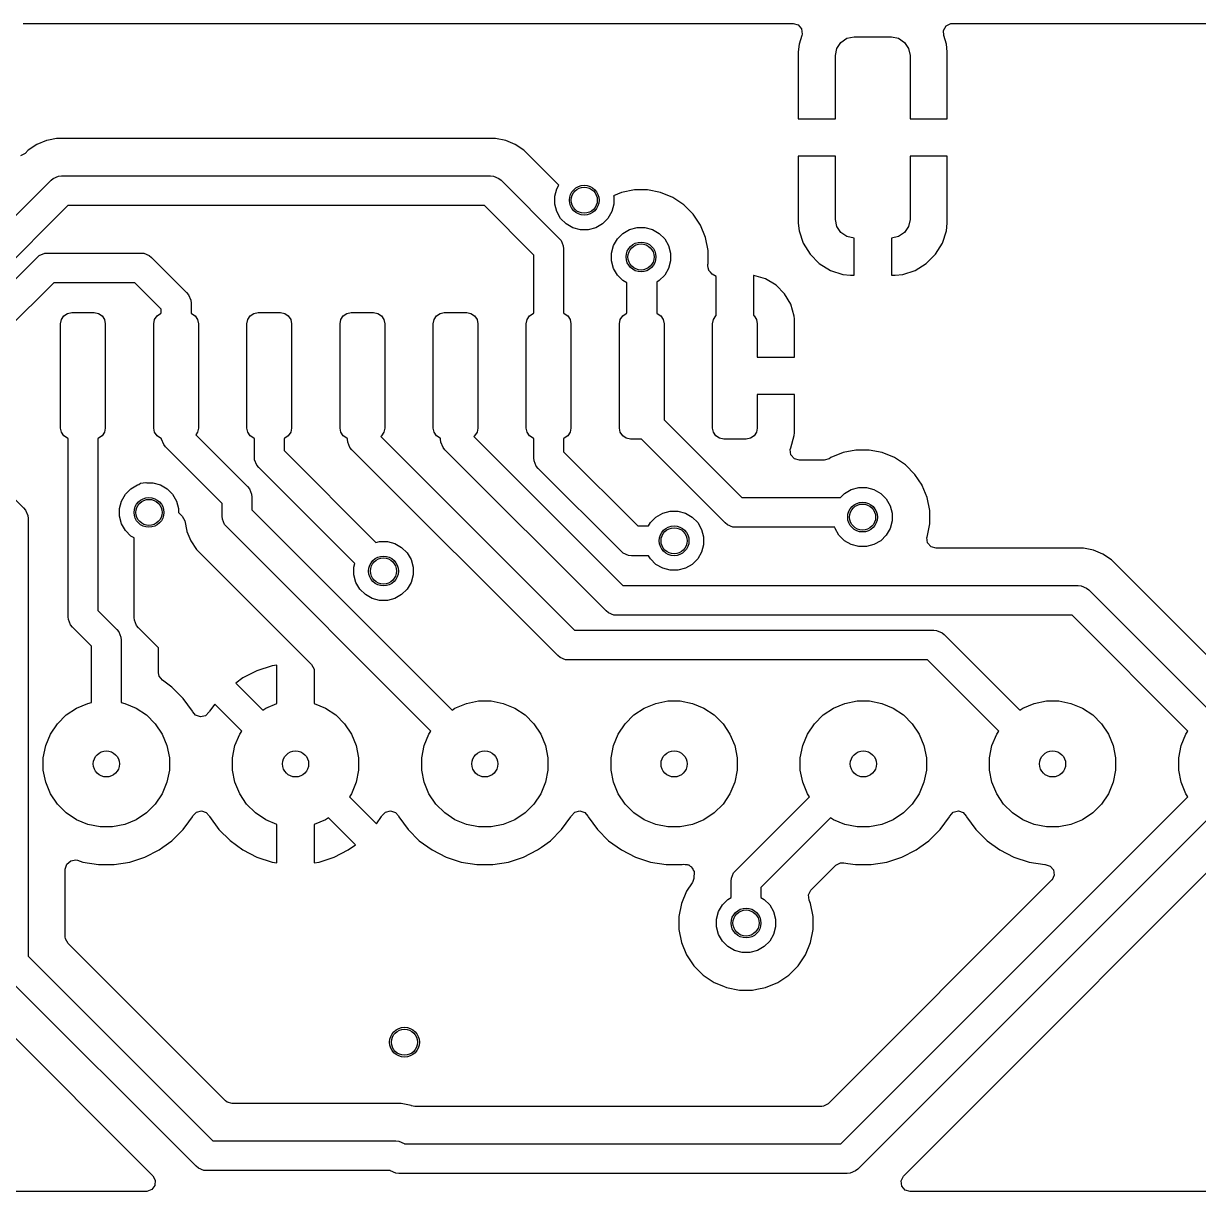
# Model space of a CAD drawing. Extents: x 4.31 to 6.88, y -4.85 to -4.24.
# Drawn here: x 5.899 to 6.52, y -4.854 to -4.237 of the extents above; entities that cross this region are included whole.
import ezdxf

# ---------------------------------------------------------------- set-up
doc = ezdxf.new("R2010")
doc.units = 0
doc.header["$MEASUREMENT"] = 0
doc.layers.add('BLACK', color=7, linetype='CONTINUOUS')

msp = doc.modelspace()

# ---------------------------------------------------------------- linework, layer by layer
at = {"layer": 'BLACK', "linetype": 'CONTINUOUS'}
for p, q in [((5.89852, -4.23669), (5.89938, -4.23661)), ((5.89938, -4.23661), (6.30534, -4.23661)), ((6.30534, -4.23661), (6.30798, -4.23739)), ((6.30798, -4.23739), (6.30978, -4.23947)), ((6.30978, -4.23947), (6.31017, -4.24219)), ((6.38481, -4.24028), (6.38622, -4.23792)), ((6.38491, -4.24303), (6.38481, -4.24028)), ((6.38622, -4.23792), (6.38868, -4.23669)), ((6.38868, -4.23669), (6.38954, -4.23661)), ((6.38954, -4.23661), (6.82103, -4.23661)), ((6.30998, -4.24303), (6.30848, -4.24753)), ((6.31017, -4.24219), (6.30998, -4.24303)), ((6.32851, -4.24978), (6.33064, -4.24658)), ((6.33064, -4.24658), (6.33383, -4.24445)), ((6.33383, -4.24445), (6.3376, -4.2437)), ((6.3376, -4.2437), (6.35728, -4.2437)), ((6.35728, -4.2437), (6.36105, -4.24445)), ((6.36105, -4.24445), (6.36424, -4.24658)), ((6.36424, -4.24658), (6.36638, -4.24978)), ((6.3864, -4.24753), (6.38491, -4.24303)), ((6.30848, -4.24753), (6.30807, -4.25158)), ((6.30807, -4.25158), (6.30807, -4.28701)), ((6.30848, -4.24753), (6.30848, -4.24753)), ((6.32776, -4.25354), (6.32851, -4.24978)), ((6.36638, -4.24978), (6.36713, -4.25354)), ((6.38681, -4.25158), (6.3864, -4.24753)), ((6.38681, -4.28701), (6.38681, -4.25158)), ((6.38681, -4.25158), (6.38681, -4.25158)), ((6.32776, -4.28701), (6.32776, -4.25354)), ((6.36713, -4.25354), (6.36713, -4.28701)), ((6.30807, -4.28701), (6.32776, -4.28701)), ((6.36713, -4.28701), (6.38681, -4.28701)), ((5.90574, -4.30056), (5.90122, -4.30358)), ((5.91076, -4.29848), (5.90574, -4.30056)), ((5.91182, -4.29827), (5.91076, -4.29848)), ((5.91076, -4.29848), (5.91076, -4.29848)), ((5.91609, -4.29742), (5.91182, -4.29827)), ((5.91182, -4.29827), (5.91182, -4.29827)), ((6.14817, -4.29742), (5.91609, -4.29742)), ((5.91609, -4.29742), (5.91609, -4.29742)), ((6.1535, -4.29848), (6.14817, -4.29742)), ((6.14817, -4.29742), (6.14817, -4.29742)), ((6.14817, -4.29742), (6.14817, -4.29742)), ((6.15852, -4.30056), (6.1535, -4.29848)), ((6.1535, -4.29848), (6.1535, -4.29848)), ((6.16304, -4.30358), (6.15852, -4.30056)), ((5.89954, -4.30526), (5.89712, -4.30658)), ((5.90122, -4.30358), (5.89954, -4.30526)), ((6.18154, -4.32208), (6.16304, -4.30358)), ((6.32776, -4.30669), (6.30807, -4.30669)), ((6.30807, -4.30669), (6.30807, -4.34213)), ((6.32776, -4.34016), (6.32776, -4.30669)), ((6.38681, -4.30669), (6.36713, -4.30669)), ((6.36713, -4.30669), (6.36713, -4.34016)), ((6.38681, -4.34212), (6.38681, -4.30669)), ((5.87475, -4.35791), (5.91323, -4.31943)), ((5.91323, -4.31943), (5.91443, -4.31845)), ((5.91443, -4.31845), (5.91727, -4.31728)), ((5.91727, -4.31728), (5.9188, -4.31713)), ((5.9188, -4.31713), (6.14546, -4.31713)), ((6.14546, -4.31713), (6.14699, -4.31728)), ((6.14699, -4.31728), (6.14983, -4.31845)), ((6.14983, -4.31845), (6.15103, -4.31943)), ((6.15103, -4.31943), (6.18175, -4.35016)), ((6.17939, -4.32794), (6.18045, -4.32397)), ((6.18045, -4.32397), (6.18154, -4.32208)), ((6.21466, -4.32591), (6.21053, -4.32762)), ((6.22151, -4.32455), (6.21466, -4.32591)), ((6.21466, -4.32591), (6.21466, -4.32591)), ((6.22849, -4.32455), (6.22151, -4.32455)), ((6.22151, -4.32455), (6.22151, -4.32455)), ((6.23534, -4.32591), (6.22849, -4.32455)), ((6.22849, -4.32455), (6.22849, -4.32455)), ((6.24179, -4.32858), (6.23534, -4.32591)), ((6.23534, -4.32591), (6.23534, -4.32591)), ((5.92206, -4.33287), (5.88358, -4.37136)), ((6.1422, -4.33287), (5.92206, -4.33287)), ((6.16831, -4.35898), (6.1422, -4.33287)), ((6.17939, -4.33206), (6.17939, -4.32794)), ((6.18045, -4.33603), (6.17939, -4.33206)), ((6.21061, -4.33206), (6.20955, -4.33603)), ((6.21053, -4.32762), (6.21061, -4.32794)), ((6.21061, -4.32794), (6.21061, -4.33206)), ((6.2476, -4.33246), (6.24179, -4.32858)), ((6.24179, -4.32858), (6.24179, -4.32858)), ((6.25254, -4.3374), (6.2476, -4.33246)), ((6.2476, -4.33246), (6.2476, -4.33246)), ((6.18251, -4.33959), (6.18045, -4.33603)), ((6.18541, -4.34249), (6.18251, -4.33959)), ((6.20749, -4.33959), (6.20459, -4.34249)), ((6.20955, -4.33603), (6.20749, -4.33959)), ((6.2557, -4.34213), (6.25254, -4.3374)), ((6.25254, -4.3374), (6.25254, -4.3374)), ((6.18897, -4.34455), (6.18541, -4.34249)), ((6.19294, -4.34561), (6.18897, -4.34455)), ((6.19706, -4.34561), (6.19294, -4.34561)), ((6.20103, -4.34455), (6.19706, -4.34561)), ((6.20459, -4.34249), (6.20103, -4.34455)), ((6.21541, -4.34751), (6.21897, -4.34545)), ((6.21897, -4.34545), (6.22294, -4.34439)), ((6.22294, -4.34439), (6.22706, -4.34439)), ((6.22706, -4.34439), (6.23103, -4.34545)), ((6.23103, -4.34545), (6.23459, -4.34751)), ((6.25642, -4.34321), (6.2557, -4.34213)), ((6.25909, -4.34966), (6.25642, -4.34321)), ((6.25642, -4.34321), (6.25642, -4.34321)), ((6.30807, -4.34213), (6.30848, -4.34617)), ((6.32851, -4.34392), (6.32776, -4.34016)), ((6.33064, -4.34712), (6.32851, -4.34392)), ((6.36638, -4.34392), (6.36424, -4.34712)), ((6.36713, -4.34016), (6.36638, -4.34392)), ((6.3864, -4.34617), (6.38681, -4.34213)), ((6.38681, -4.34213), (6.38681, -4.34212)), ((6.18175, -4.35016), (6.18273, -4.35135)), ((6.18273, -4.35135), (6.1839, -4.35419)), ((6.21045, -4.35397), (6.21251, -4.35041)), ((6.21251, -4.35041), (6.21541, -4.34751)), ((6.23459, -4.34751), (6.23749, -4.35041)), ((6.23749, -4.35041), (6.23955, -4.35397)), ((6.26045, -4.35651), (6.25909, -4.34966)), ((6.25909, -4.34966), (6.25909, -4.34966)), ((6.30848, -4.34617), (6.31066, -4.35272)), ((6.33383, -4.34925), (6.33064, -4.34712)), ((6.3376, -4.35), (6.33383, -4.34925)), ((6.3376, -4.36968), (6.3376, -4.35)), ((6.36105, -4.34925), (6.35728, -4.35)), ((6.35728, -4.35), (6.35728, -4.36968)), ((6.36424, -4.34712), (6.36105, -4.34925)), ((6.38423, -4.35272), (6.3864, -4.34617)), ((6.3864, -4.34617), (6.3864, -4.34617)), ((5.90705, -4.35924), (5.90989, -4.35806)), ((5.90989, -4.35806), (5.91142, -4.35791)), ((5.91142, -4.35791), (5.96077, -4.35791)), ((5.96077, -4.35791), (5.9623, -4.35806)), ((5.9623, -4.35806), (5.96514, -4.35924)), ((6.1839, -4.35419), (6.18406, -4.35572)), ((6.18406, -4.35572), (6.18406, -4.38976)), ((6.20939, -4.35794), (6.21045, -4.35397)), ((6.20939, -4.36206), (6.20939, -4.35794)), ((6.23955, -4.35397), (6.24061, -4.35794)), ((6.24061, -4.35794), (6.24061, -4.36206)), ((6.26045, -4.36349), (6.26045, -4.35651)), ((6.26045, -4.35651), (6.26045, -4.35651)), ((6.31066, -4.35272), (6.31066, -4.35272)), ((6.31066, -4.35272), (6.31428, -4.3586)), ((6.3806, -4.3586), (6.38423, -4.35272)), ((6.38423, -4.35272), (6.38423, -4.35272)), ((5.88096, -4.38512), (5.90585, -4.36022)), ((5.90585, -4.36022), (5.90705, -4.35924)), ((5.96514, -4.35924), (5.96634, -4.36022)), ((5.96634, -4.36022), (5.9849, -4.37878)), ((6.16831, -4.38976), (6.16831, -4.35898)), ((6.21045, -4.36603), (6.20939, -4.36206)), ((6.24061, -4.36206), (6.23955, -4.36603)), ((6.26029, -4.36455), (6.26032, -4.36428)), ((6.26055, -4.36575), (6.26029, -4.36455)), ((6.26032, -4.36424), (6.26033, -4.3642)), ((6.26032, -4.36428), (6.26032, -4.36424)), ((6.26033, -4.3642), (6.26037, -4.36391)), ((6.26037, -4.36391), (6.26045, -4.36349)), ((6.31428, -4.3586), (6.31916, -4.36348)), ((6.31916, -4.36348), (6.32503, -4.3671)), ((6.36985, -4.3671), (6.37572, -4.36348)), ((6.37572, -4.36348), (6.3806, -4.3586)), ((6.21251, -4.36959), (6.21045, -4.36603)), ((6.21541, -4.37249), (6.21251, -4.36959)), ((6.23749, -4.36959), (6.23459, -4.37249)), ((6.23955, -4.36603), (6.23749, -4.36959)), ((6.26075, -4.36696), (6.26055, -4.36575)), ((6.26085, -4.36708), (6.26075, -4.36696)), ((6.26089, -4.36723), (6.26085, -4.36708)), ((6.26176, -4.36809), (6.26089, -4.36723)), ((6.26258, -4.36901), (6.26176, -4.36809)), ((6.26476, -4.37037), (6.26258, -4.36901)), ((6.26476, -4.39094), (6.26476, -4.37037)), ((6.28455, -4.3698), (6.28445, -4.36979)), ((6.28445, -4.36979), (6.28445, -4.39094)), ((6.29076, -4.3716), (6.28455, -4.3698)), ((6.28455, -4.3698), (6.28455, -4.3698)), ((6.32503, -4.3671), (6.32503, -4.3671)), ((6.32503, -4.3671), (6.33159, -4.36927)), ((6.33159, -4.36927), (6.33159, -4.36927)), ((6.33159, -4.36927), (6.33563, -4.36968)), ((6.33563, -4.36968), (6.3376, -4.36968)), ((6.3376, -4.36968), (6.3376, -4.36968)), ((6.35728, -4.36968), (6.35925, -4.36968)), ((6.35925, -4.36968), (6.3633, -4.36927)), ((6.35925, -4.36968), (6.35925, -4.36968)), ((6.3633, -4.36927), (6.36985, -4.3671)), ((6.36985, -4.3671), (6.36985, -4.3671)), ((5.91468, -4.37366), (5.88978, -4.39856)), ((5.95751, -4.37366), (5.91468, -4.37366)), ((5.97146, -4.38761), (5.95751, -4.37366)), ((6.21752, -4.37371), (6.21541, -4.37249)), ((6.21752, -4.38976), (6.21752, -4.37371)), ((6.23459, -4.37249), (6.23327, -4.37326)), ((6.23327, -4.37326), (6.23327, -4.38976)), ((6.29632, -4.37489), (6.29076, -4.3716)), ((6.29076, -4.3716), (6.29076, -4.3716)), ((6.30089, -4.37947), (6.29632, -4.37489)), ((6.29632, -4.37489), (6.29632, -4.37489)), ((5.9849, -4.37878), (5.98588, -4.37998)), ((5.98588, -4.37998), (5.98705, -4.38281)), ((5.98705, -4.38281), (5.9872, -4.38435)), ((6.30418, -4.38503), (6.30089, -4.37947)), ((6.30089, -4.37947), (6.30089, -4.37947)), ((5.92195, -4.38982), (5.92421, -4.38937)), ((5.92421, -4.38937), (5.93602, -4.38937)), ((5.93602, -4.38937), (5.93828, -4.38982)), ((5.97146, -4.38976), (5.97146, -4.38761)), ((5.9872, -4.38435), (5.9872, -4.38976)), ((6.02038, -4.38982), (6.02264, -4.38937)), ((6.02264, -4.38937), (6.03445, -4.38937)), ((6.03445, -4.38937), (6.03671, -4.38982)), ((6.06959, -4.38982), (6.07185, -4.38937)), ((6.07185, -4.38937), (6.08366, -4.38937)), ((6.08366, -4.38937), (6.08592, -4.38982)), ((6.1188, -4.38982), (6.12106, -4.38937)), ((6.12106, -4.38937), (6.13287, -4.38937)), ((6.13287, -4.38937), (6.13513, -4.38982)), ((6.30599, -4.39124), (6.30418, -4.38503)), ((6.30418, -4.38503), (6.30418, -4.38503)), ((5.91831, -4.39528), (5.91876, -4.39302)), ((5.91831, -4.45039), (5.91831, -4.39528)), ((5.91876, -4.39302), (5.92004, -4.3911)), ((5.92004, -4.3911), (5.92195, -4.38982)), ((5.93828, -4.38982), (5.9402, -4.3911)), ((5.9402, -4.3911), (5.94148, -4.39302)), ((5.94148, -4.39302), (5.94193, -4.39528)), ((5.94193, -4.39528), (5.94193, -4.45039)), ((5.96752, -4.39528), (5.96797, -4.39302)), ((5.96752, -4.45039), (5.96752, -4.39528)), ((5.96797, -4.39302), (5.96925, -4.3911)), ((5.96925, -4.3911), (5.97117, -4.38982)), ((5.97117, -4.38982), (5.97146, -4.38976)), ((5.9872, -4.38976), (5.9875, -4.38982)), ((5.9875, -4.38982), (5.98941, -4.3911)), ((5.98941, -4.3911), (5.99069, -4.39302)), ((5.99069, -4.39302), (5.99114, -4.39528)), ((5.99114, -4.39528), (5.99114, -4.45039)), ((6.01673, -4.39528), (6.01718, -4.39302)), ((6.01673, -4.45039), (6.01673, -4.39528)), ((6.01718, -4.39302), (6.01846, -4.3911)), ((6.01846, -4.3911), (6.02038, -4.38982)), ((6.03671, -4.38982), (6.03862, -4.3911)), ((6.03862, -4.3911), (6.0399, -4.39302)), ((6.0399, -4.39302), (6.04035, -4.39528)), ((6.04035, -4.39528), (6.04035, -4.45039)), ((6.06594, -4.39528), (6.06639, -4.39302)), ((6.06594, -4.45039), (6.06594, -4.39528)), ((6.06639, -4.39302), (6.06767, -4.3911)), ((6.06767, -4.3911), (6.06959, -4.38982)), ((6.08592, -4.38982), (6.08784, -4.3911)), ((6.08784, -4.3911), (6.08912, -4.39302)), ((6.08912, -4.39302), (6.08957, -4.39528)), ((6.08957, -4.39528), (6.08957, -4.45039)), ((6.11516, -4.39528), (6.11561, -4.39302)), ((6.11516, -4.45039), (6.11516, -4.39528)), ((6.11561, -4.39302), (6.11689, -4.3911)), ((6.11689, -4.3911), (6.1188, -4.38982)), ((6.13513, -4.38982), (6.13705, -4.3911)), ((6.13705, -4.3911), (6.13833, -4.39302)), ((6.13833, -4.39302), (6.13878, -4.39528)), ((6.13878, -4.39528), (6.13878, -4.45039)), ((6.16437, -4.39528), (6.16482, -4.39302)), ((6.16437, -4.45039), (6.16437, -4.39528)), ((6.16482, -4.39302), (6.1661, -4.3911)), ((6.1661, -4.3911), (6.16802, -4.38982)), ((6.16802, -4.38982), (6.16831, -4.38976)), ((6.18406, -4.38976), (6.18435, -4.38982)), ((6.18435, -4.38982), (6.18626, -4.3911)), ((6.18626, -4.3911), (6.18754, -4.39302)), ((6.18754, -4.39302), (6.18799, -4.39528)), ((6.18799, -4.39528), (6.18799, -4.45039)), ((6.21358, -4.39528), (6.21403, -4.39302)), ((6.21358, -4.45039), (6.21358, -4.39528)), ((6.21403, -4.39302), (6.21531, -4.3911)), ((6.21531, -4.3911), (6.21723, -4.38982)), ((6.21723, -4.38982), (6.21752, -4.38976)), ((6.23327, -4.38976), (6.23356, -4.38982)), ((6.23356, -4.38982), (6.23548, -4.3911)), ((6.23548, -4.3911), (6.23676, -4.39302)), ((6.23676, -4.39302), (6.2372, -4.39528)), ((6.2372, -4.39528), (6.2372, -4.44607)), ((6.2628, -4.39528), (6.26324, -4.39302)), ((6.2628, -4.45039), (6.2628, -4.39528)), ((6.26324, -4.39302), (6.26452, -4.3911)), ((6.26452, -4.3911), (6.26476, -4.39094)), ((6.28445, -4.39094), (6.28469, -4.3911)), ((6.28469, -4.3911), (6.28597, -4.39302)), ((6.28597, -4.39302), (6.28642, -4.39528)), ((6.28642, -4.39528), (6.28642, -4.41299)), ((6.3061, -4.39269), (6.30599, -4.39124)), ((6.30599, -4.39124), (6.30599, -4.39124)), ((6.3061, -4.41299), (6.3061, -4.39269)), ((6.3061, -4.39269), (6.3061, -4.39269)), ((6.28642, -4.41299), (6.3061, -4.41299)), ((6.3061, -4.43268), (6.28642, -4.43268)), ((6.28642, -4.43268), (6.28642, -4.45039)), ((6.3061, -4.45298), (6.3061, -4.43268)), ((5.91876, -4.45265), (5.91831, -4.45039)), ((5.94193, -4.45039), (5.94148, -4.45265)), ((5.96797, -4.45265), (5.96752, -4.45039)), ((5.99114, -4.45039), (5.99069, -4.45265)), ((6.01718, -4.45265), (6.01673, -4.45039)), ((6.04035, -4.45039), (6.0399, -4.45265)), ((6.06639, -4.45265), (6.06594, -4.45039)), ((6.08957, -4.45039), (6.08912, -4.45265)), ((6.11561, -4.45265), (6.11516, -4.45039)), ((6.13878, -4.45039), (6.13833, -4.45265)), ((6.16482, -4.45265), (6.16437, -4.45039)), ((6.18799, -4.45039), (6.18754, -4.45265)), ((6.21403, -4.45265), (6.21358, -4.45039)), ((6.2372, -4.44607), (6.27826, -4.48713)), ((6.26324, -4.45265), (6.2628, -4.45039)), ((6.28642, -4.45039), (6.28597, -4.45265)), ((5.85903, -4.4529), (5.89878, -4.49265)), ((5.92004, -4.45457), (5.91876, -4.45265)), ((5.92195, -4.45585), (5.92004, -4.45457)), ((5.92224, -4.45591), (5.92195, -4.45585)), ((5.92224, -4.55012), (5.92224, -4.45591)), ((5.93828, -4.45585), (5.93799, -4.45591)), ((5.93799, -4.45591), (5.93799, -4.54686)), ((5.9402, -4.45457), (5.93828, -4.45585)), ((5.94148, -4.45265), (5.9402, -4.45457)), ((5.96925, -4.45457), (5.96797, -4.45265)), ((5.97117, -4.45585), (5.96925, -4.45457)), ((5.97157, -4.45593), (5.97117, -4.45585)), ((5.97161, -4.45632), (5.97157, -4.45593)), ((5.97278, -4.45916), (5.97161, -4.45632)), ((5.99069, -4.45265), (5.98975, -4.45407)), ((5.98975, -4.45407), (6.01706, -4.48139)), ((6.01846, -4.45457), (6.01718, -4.45265)), ((6.02038, -4.45585), (6.01846, -4.45457)), ((6.02067, -4.45591), (6.02038, -4.45585)), ((6.02067, -4.46561), (6.02067, -4.45591)), ((6.03671, -4.45585), (6.03642, -4.45591)), ((6.03642, -4.45591), (6.03642, -4.46235)), ((6.03862, -4.45457), (6.03671, -4.45585)), ((6.0399, -4.45265), (6.03862, -4.45457)), ((6.06767, -4.45457), (6.06639, -4.45265)), ((6.06959, -4.45585), (6.06767, -4.45457)), ((6.06988, -4.45591), (6.06959, -4.45585)), ((6.06988, -4.4563), (6.06988, -4.45591)), ((6.07003, -4.45784), (6.06988, -4.4563)), ((6.07121, -4.46067), (6.07003, -4.45784)), ((6.08784, -4.45457), (6.08743, -4.45484)), ((6.08743, -4.45484), (6.18984, -4.55724)), ((6.08912, -4.45265), (6.08784, -4.45457)), ((6.11689, -4.45457), (6.11561, -4.45265)), ((6.1188, -4.45585), (6.11689, -4.45457)), ((6.11909, -4.45591), (6.1188, -4.45585)), ((6.11909, -4.4563), (6.11909, -4.45591)), ((6.11925, -4.45784), (6.11909, -4.4563)), ((6.12042, -4.46067), (6.11925, -4.45784)), ((6.13705, -4.45457), (6.13664, -4.45484)), ((6.13664, -4.45484), (6.21543, -4.53362)), ((6.13833, -4.45265), (6.13705, -4.45457)), ((6.1661, -4.45457), (6.16482, -4.45265)), ((6.16802, -4.45585), (6.1661, -4.45457)), ((6.16831, -4.45591), (6.16802, -4.45585)), ((6.16831, -4.46618), (6.16831, -4.45591)), ((6.18435, -4.45585), (6.18406, -4.45591)), ((6.18406, -4.45591), (6.18406, -4.46292)), ((6.18626, -4.45457), (6.18435, -4.45585)), ((6.18754, -4.45265), (6.18626, -4.45457)), ((6.21531, -4.45457), (6.21403, -4.45265)), ((6.21723, -4.45585), (6.21531, -4.45457)), ((6.21949, -4.4563), (6.21723, -4.45585)), ((6.22516, -4.4563), (6.21949, -4.4563)), ((6.26943, -4.50057), (6.22516, -4.4563)), ((6.26452, -4.45457), (6.26324, -4.45265)), ((6.26644, -4.45585), (6.26452, -4.45457)), ((6.2687, -4.4563), (6.26644, -4.45585)), ((6.28051, -4.4563), (6.2687, -4.4563)), ((6.28277, -4.45585), (6.28051, -4.4563)), ((6.28469, -4.45457), (6.28277, -4.45585)), ((6.28597, -4.45265), (6.28469, -4.45457)), ((6.3041, -4.46093), (6.30599, -4.45443)), ((6.30599, -4.45443), (6.3061, -4.45298)), ((6.30599, -4.45443), (6.30599, -4.45443)), ((6.3061, -4.45298), (6.3061, -4.45298)), ((5.97376, -4.46036), (5.97278, -4.45916)), ((6.00362, -4.49022), (5.97376, -4.46036)), ((6.03642, -4.46235), (6.08494, -4.51087)), ((6.07219, -4.46187), (6.07121, -4.46067)), ((6.18101, -4.57069), (6.07219, -4.46187)), ((6.1214, -4.46187), (6.12042, -4.46067)), ((6.2066, -4.54706), (6.1214, -4.46187)), ((6.18406, -4.46292), (6.22326, -4.50213)), ((6.30385, -4.46184), (6.30411, -4.46093)), ((6.30424, -4.46457), (6.30385, -4.46184)), ((6.30411, -4.46093), (6.3041, -4.46093)), ((6.33172, -4.46339), (6.32527, -4.46606)), ((6.33857, -4.46203), (6.33172, -4.46339)), ((6.33172, -4.46339), (6.33172, -4.46339)), ((6.34556, -4.46203), (6.33857, -4.46203)), ((6.33857, -4.46203), (6.33857, -4.46203)), ((6.3524, -4.46339), (6.34556, -4.46203)), ((6.34556, -4.46203), (6.34556, -4.46203)), ((6.35241, -4.46339), (6.3524, -4.46339)), ((6.35886, -4.46606), (6.35241, -4.46339)), ((6.02082, -4.46714), (6.02067, -4.46561)), ((6.022, -4.46998), (6.02082, -4.46714)), ((6.02298, -4.47118), (6.022, -4.46998)), ((6.16846, -4.46772), (6.16831, -4.46618)), ((6.16963, -4.47056), (6.16846, -4.46772)), ((6.30604, -4.46665), (6.30424, -4.46457)), ((6.30868, -4.46742), (6.30604, -4.46665)), ((6.32175, -4.46742), (6.30868, -4.46742)), ((6.32184, -4.46742), (6.32175, -4.46742)), ((6.32447, -4.4666), (6.32184, -4.46742)), ((6.32527, -4.46606), (6.32447, -4.4666)), ((6.32527, -4.46606), (6.32527, -4.46606)), ((6.36466, -4.46994), (6.35886, -4.46606)), ((6.35886, -4.46606), (6.35886, -4.46606)), ((6.3696, -4.47488), (6.36466, -4.46994)), ((6.36466, -4.46994), (6.36466, -4.46994)), ((6.0738, -4.522), (6.02298, -4.47118)), ((6.17061, -4.47175), (6.16963, -4.47056)), ((6.21443, -4.51557), (6.17061, -4.47175)), ((6.37348, -4.48068), (6.3696, -4.47488)), ((6.3696, -4.47488), (6.3696, -4.47488)), ((5.95251, -4.48541), (5.95541, -4.48251)), ((5.95541, -4.48251), (5.95897, -4.48045)), ((5.95897, -4.48045), (5.95967, -4.48026)), ((5.95967, -4.48026), (5.96055, -4.4795)), ((5.96055, -4.4795), (5.96327, -4.47911)), ((5.96327, -4.47911), (5.96388, -4.47939)), ((5.96388, -4.47939), (5.96706, -4.47939)), ((5.96706, -4.47939), (5.97103, -4.48045)), ((5.97103, -4.48045), (5.97459, -4.48251)), ((5.97459, -4.48251), (5.97749, -4.48541)), ((6.01706, -4.48139), (6.01804, -4.48258)), ((6.01804, -4.48258), (6.01804, -4.48258)), ((6.01804, -4.48258), (6.01922, -4.48542)), ((6.33604, -4.48293), (6.34001, -4.48186)), ((6.34001, -4.48186), (6.34412, -4.48186)), ((6.34412, -4.48186), (6.34809, -4.48293)), ((6.37348, -4.48069), (6.37348, -4.48068)), ((6.37615, -4.48714), (6.37348, -4.48069)), ((5.95045, -4.48897), (5.95251, -4.48541)), ((5.97749, -4.48541), (5.97955, -4.48897)), ((6.01922, -4.48542), (6.01937, -4.48695)), ((6.01937, -4.48695), (6.01937, -4.4937)), ((6.27826, -4.48713), (6.33034, -4.48713)), ((6.33034, -4.48713), (6.33248, -4.48498)), ((6.33248, -4.48498), (6.33604, -4.48293)), ((6.34809, -4.48293), (6.35165, -4.48498)), ((6.35165, -4.48498), (6.35456, -4.48789)), ((6.35456, -4.48789), (6.35661, -4.49145)), ((6.37752, -4.49399), (6.37615, -4.48714)), ((6.37615, -4.48714), (6.37615, -4.48714)), ((5.89878, -4.49265), (5.89976, -4.49384)), ((5.89976, -4.49384), (5.90094, -4.49668)), ((5.94939, -4.49294), (5.95045, -4.48897)), ((5.94939, -4.49706), (5.94939, -4.49294)), ((5.97955, -4.48897), (5.98061, -4.49294)), ((5.98061, -4.49294), (5.98061, -4.49507)), ((5.98061, -4.49507), (5.98255, -4.49701)), ((6.00362, -4.49696), (6.00362, -4.49022)), ((6.01937, -4.4937), (6.12513, -4.59946)), ((6.23644, -4.49545), (6.24041, -4.49439)), ((6.24041, -4.49439), (6.24452, -4.49439)), ((6.24452, -4.49439), (6.24849, -4.49545)), ((6.35661, -4.49145), (6.35768, -4.49542)), ((6.37752, -4.50097), (6.37752, -4.49399)), ((6.37752, -4.49399), (6.37752, -4.49399)), ((5.90094, -4.49668), (5.90109, -4.49821)), ((5.90109, -4.49821), (5.90109, -4.7295)), ((5.95045, -4.50103), (5.94939, -4.49706)), ((5.95251, -4.50459), (5.95045, -4.50103)), ((5.98255, -4.49701), (5.98387, -4.49942)), ((5.98387, -4.49942), (5.98388, -4.49951)), ((5.98388, -4.49951), (5.98498, -4.505)), ((6.00377, -4.4985), (6.00362, -4.49696)), ((6.00495, -4.50134), (6.00377, -4.4985)), ((6.22898, -4.50213), (6.22997, -4.50041)), ((6.22997, -4.50041), (6.23288, -4.49751)), ((6.23288, -4.49751), (6.23644, -4.49545)), ((6.24849, -4.49545), (6.25205, -4.49751)), ((6.25205, -4.49751), (6.25496, -4.50041)), ((6.25496, -4.50041), (6.25702, -4.50397)), ((6.27063, -4.50155), (6.26943, -4.50057)), ((6.35768, -4.49953), (6.35661, -4.5035)), ((6.35768, -4.49542), (6.35768, -4.49953)), ((6.37611, -4.50805), (6.37752, -4.50097)), ((6.37752, -4.50097), (6.37752, -4.50097)), ((5.95541, -4.50749), (5.95251, -4.50459)), ((5.95713, -4.50848), (5.95541, -4.50749)), ((5.98498, -4.505), (5.98498, -4.50501)), ((5.98498, -4.50501), (5.98706, -4.51002)), ((6.00593, -4.50253), (6.00495, -4.50134)), ((6.114, -4.6106), (6.00593, -4.50253)), ((6.22326, -4.50213), (6.22898, -4.50213)), ((6.25702, -4.50397), (6.25808, -4.50794)), ((6.27346, -4.50272), (6.27063, -4.50155)), ((6.275, -4.50287), (6.27346, -4.50272)), ((6.32735, -4.50287), (6.275, -4.50287)), ((6.32751, -4.5035), (6.32735, -4.50287)), ((6.32957, -4.50707), (6.32751, -4.5035)), ((6.33248, -4.50997), (6.32957, -4.50707)), ((6.35456, -4.50707), (6.35165, -4.50997)), ((6.35661, -4.5035), (6.35456, -4.50707)), ((5.95713, -4.55046), (5.95713, -4.50848)), ((5.98706, -4.51002), (5.99007, -4.51454)), ((6.08494, -4.51087), (6.08685, -4.51036)), ((6.08685, -4.51036), (6.09096, -4.51036)), ((6.09096, -4.51036), (6.09493, -4.51142)), ((6.09493, -4.51142), (6.09849, -4.51347)), ((6.09849, -4.51347), (6.1014, -4.51638)), ((6.25808, -4.51206), (6.25702, -4.51603)), ((6.25808, -4.50794), (6.25808, -4.51206)), ((6.33604, -4.51203), (6.33248, -4.50997)), ((6.34001, -4.51309), (6.33604, -4.51203)), ((6.34412, -4.51309), (6.34001, -4.51309)), ((6.34809, -4.51203), (6.34412, -4.51309)), ((6.35165, -4.50997), (6.34809, -4.51203)), ((6.37605, -4.50834), (6.37612, -4.50806)), ((6.37645, -4.51106), (6.37605, -4.50834)), ((6.37612, -4.50806), (6.37611, -4.50805)), ((6.37825, -4.51314), (6.37645, -4.51106)), ((6.38089, -4.51392), (6.37825, -4.51314)), ((5.99007, -4.51454), (5.99007, -4.51454)), ((5.99007, -4.51454), (6.05088, -4.57535)), ((6.1014, -4.51638), (6.10345, -4.51994)), ((6.10345, -4.51994), (6.10452, -4.52391)), ((6.21563, -4.51655), (6.21443, -4.51557)), ((6.21846, -4.51772), (6.21563, -4.51655)), ((6.22, -4.51787), (6.21846, -4.51772)), ((6.22898, -4.51787), (6.22, -4.51787)), ((6.22997, -4.51959), (6.22898, -4.51787)), ((6.23288, -4.52249), (6.22997, -4.51959)), ((6.25496, -4.51959), (6.25205, -4.52249)), ((6.25702, -4.51603), (6.25496, -4.51959)), ((6.45875, -4.51392), (6.38089, -4.51392)), ((6.46408, -4.51498), (6.45875, -4.51392)), ((6.45875, -4.51392), (6.45875, -4.51392)), ((6.45875, -4.51392), (6.45875, -4.51392)), ((6.46909, -4.51706), (6.46408, -4.51498)), ((6.46408, -4.51498), (6.46408, -4.51498)), ((6.47361, -4.52007), (6.46909, -4.51706)), ((6.07329, -4.52391), (6.0738, -4.522)), ((6.07329, -4.52802), (6.07329, -4.52391)), ((6.10452, -4.52391), (6.10452, -4.52802)), ((6.23644, -4.52455), (6.23288, -4.52249)), ((6.24041, -4.52561), (6.23644, -4.52455)), ((6.24452, -4.52561), (6.24041, -4.52561)), ((6.24849, -4.52455), (6.24452, -4.52561)), ((6.25205, -4.52249), (6.24849, -4.52455)), ((6.52791, -4.57437), (6.47361, -4.52007)), ((6.47361, -4.52007), (6.47361, -4.52007)), ((6.07435, -4.532), (6.07329, -4.52802)), ((6.07641, -4.53556), (6.07435, -4.532)), ((6.10345, -4.532), (6.1014, -4.53556)), ((6.10452, -4.52802), (6.10345, -4.532)), ((6.07932, -4.53846), (6.07641, -4.53556)), ((6.08288, -4.54052), (6.07932, -4.53846)), ((6.09849, -4.53846), (6.09493, -4.54052)), ((6.1014, -4.53556), (6.09849, -4.53846)), ((6.21543, -4.53362), (6.45603, -4.53362)), ((6.45603, -4.53362), (6.45757, -4.53377)), ((6.45757, -4.53377), (6.46041, -4.53495)), ((6.46041, -4.53495), (6.4616, -4.53593)), ((6.4616, -4.53593), (6.52513, -4.59946)), ((6.08685, -4.54158), (6.08288, -4.54052)), ((6.09096, -4.54158), (6.08685, -4.54158)), ((6.09493, -4.54052), (6.09096, -4.54158)), ((5.9224, -4.55165), (5.92224, -4.55012)), ((5.93799, -4.54686), (5.94803, -4.5569)), ((5.95728, -4.552), (5.95713, -4.55046)), ((6.20779, -4.54804), (6.2066, -4.54706)), ((6.21063, -4.54922), (6.20779, -4.54804)), ((6.21217, -4.54937), (6.21063, -4.54922)), ((6.45277, -4.54937), (6.21217, -4.54937)), ((6.514, -4.6106), (6.45277, -4.54937)), ((5.92357, -4.55449), (5.9224, -4.55165)), ((5.92455, -4.55569), (5.92357, -4.55449)), ((5.93459, -4.56573), (5.92455, -4.55569)), ((5.94803, -4.5569), (5.94901, -4.55809)), ((5.95845, -4.55484), (5.95728, -4.552)), ((5.95943, -4.55603), (5.95845, -4.55484)), ((5.97005, -4.56665), (5.95943, -4.55603)), ((5.94901, -4.55809), (5.95019, -4.56093)), ((5.95019, -4.56093), (5.95034, -4.56247)), ((5.95034, -4.56247), (5.95034, -4.59554)), ((6.18984, -4.55724), (6.37965, -4.55724)), ((6.37965, -4.55724), (6.38119, -4.5574)), ((6.38119, -4.5574), (6.38403, -4.55857)), ((6.38403, -4.55857), (6.38522, -4.55955)), ((6.38522, -4.55955), (6.42513, -4.59946)), ((5.93459, -4.59554), (5.93459, -4.56573)), ((5.97005, -4.57976), (5.97005, -4.56665)), ((6.03262, -4.57568), (6.03002, -4.57609)), ((6.03262, -4.59596), (6.03262, -4.57568)), ((6.03262, -4.57568), (6.03262, -4.57568)), ((6.05088, -4.57535), (6.0522, -4.57776)), ((6.1822, -4.57167), (6.18101, -4.57069)), ((6.18504, -4.57284), (6.1822, -4.57167)), ((6.18657, -4.57299), (6.18504, -4.57284)), ((6.37639, -4.57299), (6.18657, -4.57299)), ((6.414, -4.6106), (6.37639, -4.57299)), ((5.97038, -4.58153), (5.97005, -4.57976)), ((5.97206, -4.58371), (5.97038, -4.58153)), ((6.02206, -4.57868), (6.01461, -4.58247)), ((6.03002, -4.57609), (6.02206, -4.57868)), ((6.0522, -4.57776), (6.05231, -4.5788)), ((6.05231, -4.5788), (6.05231, -4.59596)), ((5.9771, -4.58738), (5.97206, -4.58371)), ((5.98302, -4.59329), (5.9771, -4.58738)), ((5.9771, -4.58738), (5.9771, -4.58738)), ((6.01461, -4.58247), (6.01087, -4.58519)), ((6.01087, -4.58519), (6.02513, -4.59946)), ((5.98794, -4.60006), (5.98302, -4.59329)), ((5.92124, -4.60206), (5.92669, -4.59842)), ((5.92669, -4.59842), (5.93275, -4.59591)), ((5.93275, -4.59591), (5.93459, -4.59554)), ((5.95034, -4.59554), (5.95218, -4.59591)), ((5.95218, -4.59591), (5.95824, -4.59842)), ((5.95824, -4.59842), (5.9637, -4.60206)), ((5.98813, -4.60043), (5.98794, -4.60006)), ((5.98794, -4.60006), (5.98794, -4.60006)), ((5.98794, -4.60006), (5.98794, -4.60006)), ((5.98966, -4.6022), (5.98813, -4.60043)), ((5.99683, -4.60043), (5.99494, -4.60243)), ((5.99701, -4.60007), (5.99683, -4.60043)), ((5.99973, -4.59633), (5.99701, -4.60007)), ((6.014, -4.6106), (5.99973, -4.59633)), ((6.02513, -4.59946), (6.02669, -4.59842)), ((6.02669, -4.59842), (6.03262, -4.59596)), ((6.05231, -4.59596), (6.05824, -4.59842)), ((6.05824, -4.59842), (6.0637, -4.60206)), ((6.12513, -4.59946), (6.12669, -4.59842)), ((6.12669, -4.59842), (6.13275, -4.59591)), ((6.13275, -4.59591), (6.13919, -4.59463)), ((6.13919, -4.59463), (6.14575, -4.59463)), ((6.14575, -4.59463), (6.15218, -4.59591)), ((6.15218, -4.59591), (6.15824, -4.59842)), ((6.15824, -4.59842), (6.1637, -4.60206)), ((6.22124, -4.60206), (6.22669, -4.59842)), ((6.22669, -4.59842), (6.23275, -4.59591)), ((6.23275, -4.59591), (6.23919, -4.59463)), ((6.23919, -4.59463), (6.24575, -4.59463)), ((6.24575, -4.59463), (6.25218, -4.59591)), ((6.25218, -4.59591), (6.25824, -4.59842)), ((6.25824, -4.59842), (6.2637, -4.60206)), ((6.32124, -4.60206), (6.32669, -4.59842)), ((6.32669, -4.59842), (6.33275, -4.59591)), ((6.33275, -4.59591), (6.33919, -4.59463)), ((6.33919, -4.59463), (6.34575, -4.59463)), ((6.34575, -4.59463), (6.35218, -4.59591)), ((6.35218, -4.59591), (6.35824, -4.59842)), ((6.35824, -4.59842), (6.3637, -4.60206)), ((6.42513, -4.59946), (6.42669, -4.59842)), ((6.42669, -4.59842), (6.43275, -4.59591)), ((6.43275, -4.59591), (6.43919, -4.59463)), ((6.43919, -4.59463), (6.44575, -4.59463)), ((6.44575, -4.59463), (6.45218, -4.59591)), ((6.45218, -4.59591), (6.45824, -4.59842)), ((6.45824, -4.59842), (6.4637, -4.60206)), ((5.91295, -4.61216), (5.9166, -4.6067)), ((5.9166, -4.6067), (5.92124, -4.60206)), ((5.9637, -4.60206), (5.96833, -4.6067)), ((5.96833, -4.6067), (5.97198, -4.61216)), ((5.99227, -4.60309), (5.98966, -4.6022)), ((5.99494, -4.60243), (5.99227, -4.60309)), ((6.0637, -4.60206), (6.06834, -4.6067)), ((6.06834, -4.6067), (6.07198, -4.61216)), ((6.1637, -4.60206), (6.16833, -4.6067)), ((6.16833, -4.6067), (6.17198, -4.61216)), ((6.21295, -4.61216), (6.2166, -4.6067)), ((6.2166, -4.6067), (6.22124, -4.60206)), ((6.2637, -4.60206), (6.26833, -4.6067)), ((6.26833, -4.6067), (6.27198, -4.61216)), ((6.31295, -4.61216), (6.3166, -4.6067)), ((6.3166, -4.6067), (6.32124, -4.60206)), ((6.3637, -4.60206), (6.36834, -4.6067)), ((6.36834, -4.6067), (6.37198, -4.61216)), ((6.4637, -4.60206), (6.46833, -4.6067)), ((6.46833, -4.6067), (6.47198, -4.61216)), ((5.91044, -4.61822), (5.91295, -4.61216)), ((5.97198, -4.61216), (5.97449, -4.61822)), ((6.01044, -4.61822), (6.01295, -4.61216)), ((6.01295, -4.61216), (6.014, -4.6106)), ((6.07198, -4.61216), (6.07449, -4.61822)), ((6.11044, -4.61822), (6.11295, -4.61216)), ((6.11295, -4.61216), (6.114, -4.6106)), ((6.17198, -4.61216), (6.17449, -4.61822)), ((6.21044, -4.61822), (6.21295, -4.61216)), ((6.27198, -4.61216), (6.27449, -4.61822)), ((6.31044, -4.61822), (6.31295, -4.61216)), ((6.37198, -4.61216), (6.37449, -4.61822)), ((6.41044, -4.61822), (6.41295, -4.61216)), ((6.41295, -4.61216), (6.414, -4.6106)), ((6.47198, -4.61216), (6.47449, -4.61822)), ((6.51044, -4.61822), (6.51295, -4.61216)), ((6.51295, -4.61216), (6.514, -4.6106)), ((5.90916, -4.62465), (5.91044, -4.61822)), ((5.97449, -4.61822), (5.97577, -4.62465)), ((6.00916, -4.62465), (6.01044, -4.61822)), ((6.07449, -4.61822), (6.07577, -4.62465)), ((6.10916, -4.62465), (6.11044, -4.61822)), ((6.17449, -4.61822), (6.17577, -4.62465)), ((6.20916, -4.62465), (6.21044, -4.61822)), ((6.27449, -4.61822), (6.27577, -4.62465)), ((6.30916, -4.62465), (6.31044, -4.61822)), ((6.37449, -4.61822), (6.37577, -4.62465)), ((6.40916, -4.62465), (6.41044, -4.61822)), ((6.47449, -4.61822), (6.47577, -4.62465)), ((6.50916, -4.62465), (6.51044, -4.61822)), ((5.90916, -4.63121), (5.90916, -4.62465)), ((5.97577, -4.62465), (5.97577, -4.63121)), ((6.00916, -4.63121), (6.00916, -4.62465)), ((6.07577, -4.62465), (6.07577, -4.63121)), ((6.10916, -4.63121), (6.10916, -4.62465)), ((6.17577, -4.62465), (6.17577, -4.63121)), ((6.20916, -4.63121), (6.20916, -4.62465)), ((6.27577, -4.62465), (6.27577, -4.63121)), ((6.30916, -4.63121), (6.30916, -4.62465)), ((6.37577, -4.62465), (6.37577, -4.63121)), ((6.40916, -4.63121), (6.40916, -4.62465)), ((6.47577, -4.62465), (6.47577, -4.63121)), ((6.50916, -4.63121), (6.50916, -4.62465)), ((5.91044, -4.63765), (5.90916, -4.63121)), ((5.97577, -4.63121), (5.97449, -4.63765)), ((6.01044, -4.63765), (6.00916, -4.63121)), ((6.07577, -4.63121), (6.07449, -4.63765)), ((6.11044, -4.63765), (6.10916, -4.63121)), ((6.17577, -4.63121), (6.17449, -4.63765)), ((6.21044, -4.63765), (6.20916, -4.63121)), ((6.27577, -4.63121), (6.27449, -4.63765)), ((6.31044, -4.63765), (6.30916, -4.63121)), ((6.37577, -4.63121), (6.37449, -4.63765)), ((6.41044, -4.63765), (6.40916, -4.63121)), ((6.47577, -4.63121), (6.47449, -4.63765)), ((6.51044, -4.63765), (6.50916, -4.63121)), ((5.91295, -4.64371), (5.91044, -4.63765)), ((5.97449, -4.63765), (5.97198, -4.64371)), ((6.01295, -4.64371), (6.01044, -4.63765)), ((6.07449, -4.63765), (6.07198, -4.64371)), ((6.11295, -4.64371), (6.11044, -4.63765)), ((6.17449, -4.63765), (6.17198, -4.64371)), ((6.21295, -4.64371), (6.21044, -4.63765)), ((6.27449, -4.63765), (6.27198, -4.64371)), ((6.31295, -4.64371), (6.31044, -4.63765)), ((6.37449, -4.63765), (6.37198, -4.64371)), ((6.41295, -4.64371), (6.41044, -4.63765)), ((6.47449, -4.63765), (6.47198, -4.64371)), ((6.51295, -4.64371), (6.51044, -4.63765)), ((5.9166, -4.64916), (5.91295, -4.64371)), ((5.97198, -4.64371), (5.96833, -4.64916)), ((6.0166, -4.64916), (6.01295, -4.64371)), ((6.07198, -4.64371), (6.07094, -4.64527)), ((6.1166, -4.64916), (6.11295, -4.64371)), ((6.17198, -4.64371), (6.16833, -4.64916)), ((6.2166, -4.64916), (6.21295, -4.64371)), ((6.27198, -4.64371), (6.26833, -4.64916)), ((6.314, -4.64527), (6.31295, -4.64371)), ((6.37198, -4.64371), (6.36834, -4.64916)), ((6.4166, -4.64916), (6.41295, -4.64371)), ((6.47198, -4.64371), (6.46833, -4.64916)), ((6.514, -4.64527), (6.51295, -4.64371)), ((5.92124, -4.6538), (5.9166, -4.64916)), ((5.96833, -4.64916), (5.9637, -4.6538)), ((6.02124, -4.6538), (6.0166, -4.64916)), ((6.07094, -4.64527), (6.0852, -4.65953)), ((6.12124, -4.6538), (6.1166, -4.64916)), ((6.16833, -4.64916), (6.1637, -4.6538)), ((6.22124, -4.6538), (6.2166, -4.64916)), ((6.26833, -4.64916), (6.2637, -4.6538)), ((6.27491, -4.68435), (6.314, -4.64527)), ((6.33064, -4.82862), (6.514, -4.64527)), ((6.36834, -4.64916), (6.3637, -4.6538)), ((6.42124, -4.6538), (6.4166, -4.64916)), ((6.46833, -4.64916), (6.4637, -4.6538)), ((5.92669, -4.65744), (5.92124, -4.6538)), ((5.9637, -4.6538), (5.95824, -4.65744)), ((5.98601, -4.65845), (5.98794, -4.6558)), ((5.98794, -4.6558), (5.98813, -4.65543)), ((5.98813, -4.65543), (5.99002, -4.65343)), ((5.99002, -4.65343), (5.99269, -4.65277)), ((5.99269, -4.65277), (5.99529, -4.65366)), ((5.99529, -4.65366), (5.99683, -4.65543)), ((5.99683, -4.65543), (5.99701, -4.65579)), ((5.99701, -4.65579), (6.00193, -4.66256)), ((6.02669, -4.65744), (6.02124, -4.6538)), ((6.0598, -4.6564), (6.05824, -4.65744)), ((6.07407, -4.67067), (6.0598, -4.6564)), ((6.0852, -4.65953), (6.08792, -4.65579)), ((6.08792, -4.65579), (6.08811, -4.65543)), ((6.08811, -4.65543), (6.08999, -4.65343)), ((6.08999, -4.65343), (6.09266, -4.65277)), ((6.09266, -4.65277), (6.09527, -4.65366)), ((6.09527, -4.65366), (6.09681, -4.65543)), ((6.09681, -4.65543), (6.09699, -4.6558)), ((6.09699, -4.6558), (6.10191, -4.66257)), ((6.12669, -4.65744), (6.12124, -4.6538)), ((6.1637, -4.6538), (6.15824, -4.65744)), ((6.18302, -4.66257), (6.18794, -4.6558)), ((6.18794, -4.6558), (6.18812, -4.65545)), ((6.18794, -4.6558), (6.18794, -4.6558)), ((6.18794, -4.6558), (6.18794, -4.6558)), ((6.18812, -4.65545), (6.19001, -4.65345)), ((6.19001, -4.65345), (6.19268, -4.65279)), ((6.19268, -4.65279), (6.19528, -4.65368)), ((6.19528, -4.65368), (6.19682, -4.65545)), ((6.19682, -4.65545), (6.19699, -4.6558)), ((6.19699, -4.6558), (6.20191, -4.66257)), ((6.22669, -4.65744), (6.22124, -4.6538)), ((6.2637, -4.6538), (6.25824, -4.65744)), ((6.32513, -4.6564), (6.28835, -4.69318)), ((6.32669, -4.65744), (6.32513, -4.6564)), ((6.52513, -4.6564), (6.33947, -4.84206)), ((6.3637, -4.6538), (6.35824, -4.65744)), ((6.38302, -4.66257), (6.38794, -4.6558)), ((6.38794, -4.6558), (6.38812, -4.65545)), ((6.38794, -4.6558), (6.38794, -4.6558)), ((6.38794, -4.6558), (6.38794, -4.6558)), ((6.38812, -4.65545), (6.39001, -4.65345)), ((6.39001, -4.65345), (6.39268, -4.65279)), ((6.39268, -4.65279), (6.39528, -4.65368)), ((6.39528, -4.65368), (6.39682, -4.65545)), ((6.39682, -4.65545), (6.39699, -4.6558)), ((6.39699, -4.6558), (6.40191, -4.66257)), ((6.42669, -4.65744), (6.42124, -4.6538)), ((6.4637, -4.6538), (6.45824, -4.65744)), ((5.93275, -4.65995), (5.92669, -4.65744)), ((5.93919, -4.66123), (5.93275, -4.65995)), ((5.94575, -4.66123), (5.93919, -4.66123)), ((5.95218, -4.65995), (5.94575, -4.66123)), ((5.95824, -4.65744), (5.95218, -4.65995)), ((5.9771, -4.66849), (5.98302, -4.66257)), ((5.98302, -4.66257), (5.98601, -4.65845)), ((5.98302, -4.66257), (5.98302, -4.66257)), ((5.98302, -4.66257), (5.98302, -4.66257)), ((6.00193, -4.66256), (6.00193, -4.66256)), ((6.00193, -4.66256), (6.00784, -4.66847)), ((6.03262, -4.6599), (6.02669, -4.65744)), ((6.03262, -4.68018), (6.03262, -4.6599)), ((6.05824, -4.65744), (6.05231, -4.6599)), ((6.05231, -4.6599), (6.05231, -4.68018)), ((6.10191, -4.66257), (6.10783, -4.66849)), ((6.13275, -4.65995), (6.12669, -4.65744)), ((6.13919, -4.66123), (6.13275, -4.65995)), ((6.14575, -4.66123), (6.13919, -4.66123)), ((6.15218, -4.65995), (6.14575, -4.66123)), ((6.15824, -4.65744), (6.15218, -4.65995)), ((6.1771, -4.66849), (6.18302, -4.66257)), ((6.18302, -4.66257), (6.18302, -4.66257)), ((6.18302, -4.66257), (6.18302, -4.66257)), ((6.20191, -4.66257), (6.20783, -4.66849)), ((6.23275, -4.65995), (6.22669, -4.65744)), ((6.23919, -4.66123), (6.23275, -4.65995)), ((6.24575, -4.66123), (6.23919, -4.66123)), ((6.25218, -4.65995), (6.24575, -4.66123)), ((6.25824, -4.65744), (6.25218, -4.65995)), ((6.33275, -4.65995), (6.32669, -4.65744)), ((6.33919, -4.66123), (6.33275, -4.65995)), ((6.34575, -4.66123), (6.33919, -4.66123)), ((6.35218, -4.65995), (6.34575, -4.66123)), ((6.35824, -4.65744), (6.35218, -4.65995)), ((6.3771, -4.66849), (6.38302, -4.66257)), ((6.38302, -4.66257), (6.38302, -4.66257)), ((6.38302, -4.66257), (6.38302, -4.66257)), ((6.40191, -4.66257), (6.40783, -4.66849)), ((6.43275, -4.65995), (6.42669, -4.65744)), ((6.43919, -4.66123), (6.43275, -4.65995)), ((6.44575, -4.66123), (6.43919, -4.66123)), ((6.45218, -4.65995), (6.44575, -4.66123)), ((6.45824, -4.65744), (6.45218, -4.65995)), ((5.97234, -4.67194), (5.9771, -4.66849)), ((5.9771, -4.66849), (5.9771, -4.66849)), ((5.9771, -4.66849), (5.9771, -4.66849)), ((6.00784, -4.66847), (6.00784, -4.66847)), ((6.00784, -4.66847), (6.01461, -4.67339)), ((6.10783, -4.66849), (6.1146, -4.67341)), ((6.17234, -4.67194), (6.1771, -4.66849)), ((6.1771, -4.66849), (6.1771, -4.66849)), ((6.1771, -4.66849), (6.1771, -4.66849)), ((6.20783, -4.66849), (6.2146, -4.67341)), ((6.37234, -4.67194), (6.3771, -4.66849)), ((6.3771, -4.66849), (6.3771, -4.66849)), ((6.3771, -4.66849), (6.3771, -4.66849)), ((6.40783, -4.66849), (6.4146, -4.67341)), ((5.96288, -4.6772), (5.97033, -4.67341)), ((5.97033, -4.67341), (5.97234, -4.67194)), ((6.01461, -4.67339), (6.02206, -4.67719)), ((6.06287, -4.67719), (6.07032, -4.67339)), ((6.07032, -4.67339), (6.07407, -4.67067)), ((6.1146, -4.67341), (6.1146, -4.67341)), ((6.1146, -4.67341), (6.1146, -4.67341)), ((6.1146, -4.67341), (6.12206, -4.6772)), ((6.16288, -4.6772), (6.17033, -4.67341)), ((6.17033, -4.67341), (6.17234, -4.67194)), ((6.2146, -4.67341), (6.2146, -4.67341)), ((6.2146, -4.67341), (6.2146, -4.67341)), ((6.2146, -4.67341), (6.22206, -4.6772)), ((6.36288, -4.6772), (6.37033, -4.67341)), ((6.37033, -4.67341), (6.37234, -4.67194)), ((6.4146, -4.67341), (6.4146, -4.67341)), ((6.4146, -4.67341), (6.4146, -4.67341)), ((6.4146, -4.67341), (6.42206, -4.6772)), ((5.92079, -4.68351), (5.92157, -4.68087)), ((5.92157, -4.68087), (5.92365, -4.67907)), ((5.92365, -4.67907), (5.92637, -4.67868)), ((5.92637, -4.67868), (5.92718, -4.67887)), ((5.92718, -4.67887), (5.93002, -4.67979)), ((5.93002, -4.67979), (5.93828, -4.6811)), ((5.93828, -4.6811), (5.93828, -4.6811)), ((5.93828, -4.6811), (5.94665, -4.6811)), ((5.94665, -4.6811), (5.95492, -4.67979)), ((5.94665, -4.6811), (5.94665, -4.6811)), ((5.95492, -4.67979), (5.96288, -4.6772)), ((6.02206, -4.67719), (6.03002, -4.67977)), ((6.03002, -4.67977), (6.03262, -4.68018)), ((6.05231, -4.68018), (6.05491, -4.67977)), ((6.05491, -4.67977), (6.06287, -4.67719)), ((6.05491, -4.67977), (6.05491, -4.67977)), ((6.12206, -4.6772), (6.13002, -4.67979)), ((6.13002, -4.67979), (6.13828, -4.6811)), ((6.13828, -4.6811), (6.13828, -4.6811)), ((6.13828, -4.6811), (6.14665, -4.6811)), ((6.14665, -4.6811), (6.15492, -4.67979)), ((6.14665, -4.6811), (6.14665, -4.6811)), ((6.15492, -4.67979), (6.16288, -4.6772)), ((6.22206, -4.6772), (6.23002, -4.67979)), ((6.23002, -4.67979), (6.23828, -4.6811)), ((6.23828, -4.6811), (6.23828, -4.6811)), ((6.23828, -4.6811), (6.24665, -4.6811)), ((6.24665, -4.6811), (6.24744, -4.68098)), ((6.24665, -4.6811), (6.24665, -4.6811)), ((6.24744, -4.68098), (6.24837, -4.6811)), ((6.24837, -4.6811), (6.2493, -4.68104)), ((6.2493, -4.68104), (6.24971, -4.68127)), ((6.24971, -4.68127), (6.25017, -4.68133)), ((6.25017, -4.68133), (6.25088, -4.68193)), ((6.32791, -4.68149), (6.33032, -4.68018)), ((6.33032, -4.68018), (6.33212, -4.68012)), ((6.33212, -4.68012), (6.33435, -4.68048)), ((6.33435, -4.68048), (6.33828, -4.6811)), ((6.33828, -4.6811), (6.33828, -4.6811)), ((6.33828, -4.6811), (6.34665, -4.6811)), ((6.34665, -4.6811), (6.35492, -4.67979)), ((6.34665, -4.6811), (6.34665, -4.6811)), ((6.35492, -4.67979), (6.36288, -4.6772)), ((6.42206, -4.6772), (6.43002, -4.67979)), ((6.43002, -4.67979), (6.43828, -4.6811)), ((6.43828, -4.6811), (6.43828, -4.6811)), ((6.43828, -4.6811), (6.43851, -4.6811)), ((6.43851, -4.6811), (6.44115, -4.68188)), ((5.92079, -4.71931), (5.92079, -4.68351)), ((6.25088, -4.68193), (6.2517, -4.68239)), ((6.2517, -4.68239), (6.25192, -4.6828)), ((6.25192, -4.6828), (6.25227, -4.6831)), ((6.25227, -4.6831), (6.25255, -4.68399)), ((6.25255, -4.68399), (6.25299, -4.68482)), ((6.25295, -4.68694), (6.2529, -4.6872)), ((6.2529, -4.6872), (6.2529, -4.68819)), ((6.25305, -4.68648), (6.25295, -4.68694)), ((6.25299, -4.68482), (6.25299, -4.68541)), ((6.25299, -4.68541), (6.25308, -4.68573)), ((6.25307, -4.6862), (6.25305, -4.68648)), ((6.25308, -4.68573), (6.25307, -4.6862)), ((6.27276, -4.68838), (6.27393, -4.68554)), ((6.27393, -4.68554), (6.27491, -4.68435)), ((6.31487, -4.69453), (6.32791, -4.68149)), ((6.40615, -4.80325), (6.52791, -4.68149)), ((6.44115, -4.68188), (6.44295, -4.68395)), ((6.44334, -4.68668), (6.4422, -4.68918)), ((6.44295, -4.68395), (6.44334, -4.68668)), ((6.25208, -4.6907), (6.24906, -4.69521)), ((6.25213, -4.69063), (6.25208, -4.6907)), ((6.25246, -4.6895), (6.25213, -4.69063)), ((6.25288, -4.6884), (6.25246, -4.6895)), ((6.2529, -4.68819), (6.25288, -4.6884)), ((6.27261, -4.68992), (6.27276, -4.68838)), ((6.27261, -4.69853), (6.27261, -4.68992)), ((6.28835, -4.69318), (6.28835, -4.69853)), ((6.44196, -4.68943), (6.32391, -4.80749)), ((6.4422, -4.68918), (6.44196, -4.68943)), ((6.24906, -4.69521), (6.24639, -4.70167)), ((6.24906, -4.69521), (6.24906, -4.69521)), ((6.26799, -4.70242), (6.27089, -4.69951)), ((6.27089, -4.69951), (6.27261, -4.69853)), ((6.28835, -4.69853), (6.29007, -4.69951)), ((6.29007, -4.69951), (6.29297, -4.70242)), ((6.31352, -4.69711), (6.31475, -4.69465)), ((6.31382, -4.69985), (6.31352, -4.69711)), ((6.31457, -4.70167), (6.31382, -4.69985)), ((6.31475, -4.69465), (6.31487, -4.69453)), ((6.24639, -4.70167), (6.24503, -4.70852)), ((6.24639, -4.70167), (6.24639, -4.70167)), ((6.26487, -4.70995), (6.26593, -4.70598)), ((6.26593, -4.70598), (6.26799, -4.70242)), ((6.29297, -4.70242), (6.29503, -4.70598)), ((6.29503, -4.70598), (6.29609, -4.70995)), ((6.31593, -4.70852), (6.31457, -4.70167)), ((6.31457, -4.70167), (6.31457, -4.70167)), ((6.24503, -4.70852), (6.24503, -4.7155)), ((6.26487, -4.71406), (6.26487, -4.70995)), ((6.29609, -4.70995), (6.29609, -4.71406)), ((6.31593, -4.7155), (6.31593, -4.70852)), ((6.31593, -4.70852), (6.31593, -4.70852)), ((6.31593, -4.70852), (6.31593, -4.70852)), ((6.24503, -4.7155), (6.24639, -4.72235)), ((6.26593, -4.71803), (6.26487, -4.71406)), ((6.26799, -4.72159), (6.26593, -4.71803)), ((6.29503, -4.71803), (6.29297, -4.72159)), ((6.29609, -4.71406), (6.29503, -4.71803)), ((6.31457, -4.72235), (6.31593, -4.7155)), ((5.9209, -4.72035), (5.92079, -4.71931)), ((5.92222, -4.72276), (5.9209, -4.72035)), ((6.00545, -4.80599), (5.92222, -4.72276)), ((6.24639, -4.72235), (6.24639, -4.72235)), ((6.24639, -4.72235), (6.24906, -4.7288)), ((6.27089, -4.7245), (6.26799, -4.72159)), ((6.27445, -4.72656), (6.27089, -4.7245)), ((6.29007, -4.7245), (6.28651, -4.72656)), ((6.29297, -4.72159), (6.29007, -4.7245)), ((6.3119, -4.7288), (6.31457, -4.72235)), ((5.90109, -4.7295), (5.99872, -4.82713)), ((6.24906, -4.7288), (6.24906, -4.7288)), ((6.24906, -4.7288), (6.25294, -4.73461)), ((6.27842, -4.72762), (6.27445, -4.72656)), ((6.28254, -4.72762), (6.27842, -4.72762)), ((6.28651, -4.72656), (6.28254, -4.72762)), ((6.30802, -4.73461), (6.3119, -4.7288)), ((6.25294, -4.73461), (6.25294, -4.73461)), ((6.25294, -4.73461), (6.25788, -4.73955)), ((6.30308, -4.73955), (6.30802, -4.73461)), ((5.98989, -4.84057), (5.88765, -4.73832)), ((6.25788, -4.73955), (6.25788, -4.73955)), ((6.25788, -4.73955), (6.26369, -4.74343)), ((6.26369, -4.74343), (6.26369, -4.74343)), ((6.26369, -4.74343), (6.26853, -4.74543)), ((6.29082, -4.7461), (6.29727, -4.74343)), ((6.29727, -4.74343), (6.30308, -4.73955)), ((6.26853, -4.74543), (6.27014, -4.7461)), ((6.27014, -4.7461), (6.27014, -4.7461)), ((6.27014, -4.7461), (6.27014, -4.7461)), ((6.27014, -4.7461), (6.27699, -4.74746)), ((6.27699, -4.74746), (6.27699, -4.74746)), ((6.27699, -4.74746), (6.27699, -4.74746)), ((6.27699, -4.74746), (6.28397, -4.74746)), ((6.28397, -4.74746), (6.28626, -4.74701)), ((6.28397, -4.74746), (6.28397, -4.74746)), ((6.28626, -4.74701), (6.29082, -4.7461)), ((6.29082, -4.7461), (6.29082, -4.7461)), ((6.29082, -4.7461), (6.29082, -4.7461)), ((5.87179, -4.75034), (5.96702, -4.84556)), ((6.40311, -4.80629), (6.40615, -4.80325)), ((6.00626, -4.80665), (6.00545, -4.80599)), ((6.0089, -4.80742), (6.00626, -4.80665)), ((6.09817, -4.80742), (6.0089, -4.80742)), ((6.1035, -4.80848), (6.09817, -4.80742)), ((6.09817, -4.80742), (6.09817, -4.80742)), ((6.09817, -4.80742), (6.09817, -4.80742)), ((6.10366, -4.80855), (6.1035, -4.80848)), ((6.1035, -4.80848), (6.1035, -4.80848)), ((6.10553, -4.80892), (6.10366, -4.80855)), ((6.32046, -4.80892), (6.10553, -4.80892)), ((6.32149, -4.80881), (6.32046, -4.80892)), ((6.32391, -4.80749), (6.32149, -4.80881)), ((6.36384, -4.84556), (6.40311, -4.80629)), ((5.99872, -4.82713), (6.09546, -4.82713)), ((6.09546, -4.82713), (6.09699, -4.82728)), ((6.09699, -4.82728), (6.09983, -4.82845)), ((6.09983, -4.82845), (6.10004, -4.82862)), ((6.10004, -4.82862), (6.33064, -4.82862)), ((5.99108, -4.84155), (5.98989, -4.84057)), ((5.99392, -4.84272), (5.99108, -4.84155)), ((5.99546, -4.84287), (5.99392, -4.84272)), ((6.33947, -4.84206), (6.33828, -4.84304)), ((5.96702, -4.84556), (5.96834, -4.84798)), ((5.96834, -4.84798), (5.96814, -4.85072)), ((6.09237, -4.84287), (5.99546, -4.84287)), ((6.09258, -4.84304), (6.09237, -4.84287)), ((6.09542, -4.84422), (6.09258, -4.84304)), ((6.09695, -4.84437), (6.09542, -4.84422)), ((6.3339, -4.84437), (6.09695, -4.84437)), ((6.33544, -4.84422), (6.3339, -4.84437)), ((6.33828, -4.84304), (6.33544, -4.84422)), ((6.36246, -4.84832), (6.3636, -4.84582)), ((6.36285, -4.85104), (6.36246, -4.84832)), ((6.3636, -4.84582), (6.36384, -4.84556)), ((5.96357, -4.8539), (4.36705, -4.8539)), ((5.96391, -4.85388), (5.96357, -4.8539)), ((5.96649, -4.85292), (5.96391, -4.85388)), ((5.96814, -4.85072), (5.96649, -4.85292)), ((6.36465, -4.85312), (6.36285, -4.85104)), ((6.36729, -4.8539), (6.36465, -4.85312)), ((6.82103, -4.8539), (6.36729, -4.8539))]:
    msp.add_line(p, q, dxfattribs=at)
at = {"layer": 'BLACK'}
for centre, radius in [((6.195, -4.33), 0.00787), ((6.225, -4.36), 0.00787), ((5.965, -4.495), 0.00787), ((6.34206, -4.49748), 0.00787), ((6.24247, -4.51), 0.00787), ((6.0889, -4.52597), 0.00787), ((5.94247, -4.62793), 0.00689), ((6.04247, -4.62793), 0.00689), ((6.14247, -4.62793), 0.00689), ((6.24247, -4.62793), 0.00689), ((6.34247, -4.62793), 0.00689), ((6.44247, -4.62793), 0.00689), ((6.28048, -4.71201), 0.00787), ((6.1, -4.775), 0.00787)]:
    msp.add_circle(centre, radius, dxfattribs=at)
at = {"layer": 'WHITE'}
for centre in [(6.195, -4.33), (6.225, -4.36), (5.965, -4.495), (6.34206, -4.49748), (6.24247, -4.51), (6.0889, -4.52597), (5.94247, -4.62793), (6.04247, -4.62793), (6.14247, -4.62793), (6.24247, -4.62793), (6.34247, -4.62793), (6.44247, -4.62793), (6.28048, -4.71201), (6.1, -4.775)]:
    msp.add_circle(centre, 0.00689, dxfattribs=at)

doc.saveas('drawing.dxf')
